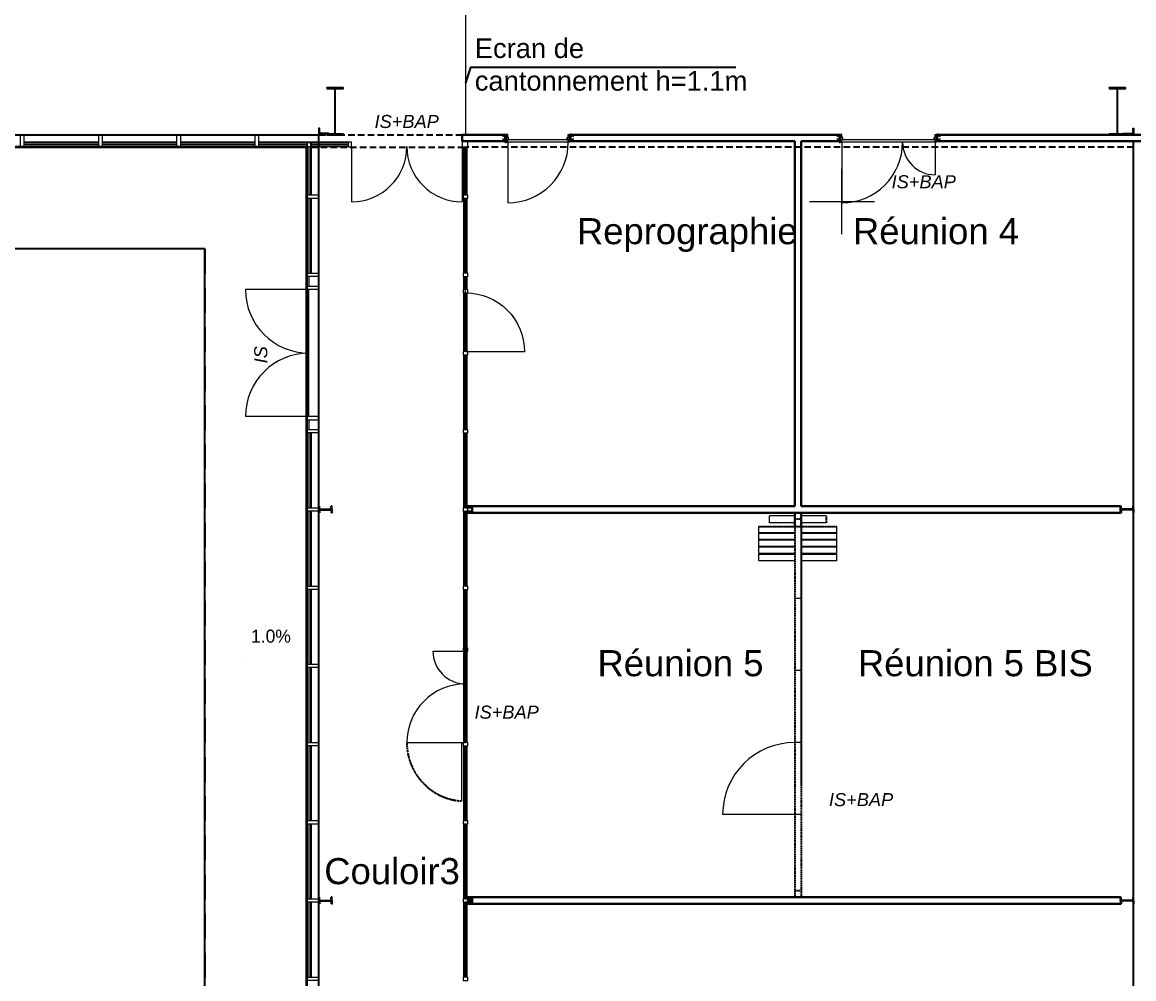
# Model space of a CAD drawing. Header units: metres. Extents: x 134472 to 303672, y 136880 to 366415.
# Drawn here: x 219297 to 236348, y 285149 to 299826 of the extents above; entities that cross this region are included whole.
import ezdxf

# ---------------------------------------------------------------- set-up
doc = ezdxf.new("R2010")
doc.units = ezdxf.units.M
doc.header["$LTSCALE"] = 2
doc.header["$MEASUREMENT"] = 0
doc.header["$PDMODE"] = 2
doc.header["$PDSIZE"] = 500
for name, pattern in [('CACHE', [0.375, 0.25, -0.125]), ('DCAD_Dashed', [33, 21, -12]), ('Planta_2$0$CACHE', [0.375, 0.25, -0.125]), ('STYLE_12', [0.46875, 0.3125, -0.15625])]:
    doc.linetypes.add(name, pattern=pattern)
for name, color, linetype in [('0.01', 8, 'Continuous'), ('0.03M', 254, 'Continuous'), ('0.1TEN', 133, 'Planta_2$0$CACHE'), ('1', 5, 'Continuous'), ('MOJI', 7, 'Continuous')]:
    doc.layers.add(name, color=color, linetype=linetype)
for name, color, linetype, lineweight in [('0.03', 151, 'Continuous', 5), ('0.03TEN', 8, 'STYLE_12', 5), ('0.10', 92, 'Continuous', 9), ('0.15', 5, 'Continuous', 15), ('0.30', 1, 'Continuous', 30), ('cm', 133, 'Continuous', 0)]:
    doc.layers.add(name, color=color, linetype=linetype, lineweight=lineweight)
doc.styles.add('arial', font='arial.ttf')

msp = doc.modelspace()

# ---------------------------------------------------------------- linework, layer by layer
at = {"layer": '0.01', "linetype": 'Continuous'}
for p, q in [((157846.586, 298099.317), (223846.586, 298099.317)), ((223846.586, 280714.317), (223846.586, 298099.317)), ((178270.586, 297919.324), (223666.586, 297919.322)), ((178270.586, 297909.324), (223656.586, 297909.322)), ((223656.586, 280714.317), (223656.586, 297909.322)), ((223666.586, 280714.317), (223666.586, 297919.322)), ((226046.586, 297999.317), (226074.586, 297999.317)), ((236346.586, 280799.317), (236346.586, 297999.317))]:
    msp.add_line(p, q, dxfattribs=at)
at = {"layer": '0.01', "linetype": 'CACHE', "ltscale": 200}
for p, q in [((223846.586, 298099.317), (226046.586, 298099.317)), ((223726.586, 297909.322), (226074.586, 297909.322)), ((236346.586, 297909.317), (226118.586, 297909.317))]:
    msp.add_line(p, q, dxfattribs=at)
at = {"layer": '0.01', "flags": 128}
for points in [[(220470.586, 297979.324), (219322.586, 297979.324)], [(220470.586, 297919.324), (219322.586, 297919.324)], [(221670.586, 297979.324), (220522.586, 297979.324)], [(221670.586, 297919.324), (220522.586, 297919.324)], [(222870.586, 297979.324), (221722.586, 297979.324)], [(222870.586, 297919.324), (221722.586, 297919.324)], [(223726.586, 297979.324), (222922.586, 297979.324)], [(223666.586, 297919.324), (222922.586, 297919.324)], [(223666.586, 297175.317), (223666.586, 297919.324)], [(223726.586, 297175.317), (223726.586, 297979.324)], [(224296.586, 297979.324), (223726.586, 297979.324)], [(224296.586, 297919.324), (223726.586, 297919.324)], [(226074.586, 297174.317), (226074.586, 297915.324)], [(226118.586, 297174.317), (226118.586, 297915.324)], [(223666.586, 295975.317), (223666.586, 297123.317)], [(223726.586, 295975.317), (223726.586, 297123.317)], [(226074.586, 295974.317), (226074.586, 297124.317)], [(226118.586, 295974.317), (226118.586, 297124.317)], [(226074.586, 295724.317), (226074.586, 295924.317)], [(226118.586, 295724.317), (226118.586, 295924.317)], [(226074.586, 294774.317), (226074.586, 295674.317)], [(226118.586, 294774.317), (226118.586, 295674.317)], [(226074.586, 293574.317), (226074.586, 294724.317)], [(226118.586, 293574.317), (226118.586, 294724.317)], [(223666.586, 292375.317), (223666.586, 293523.317)], [(223726.586, 292375.317), (223726.586, 293523.317)], [(226074.586, 292374.317), (226074.586, 293524.317)], [(226118.586, 292379.317), (226118.586, 293524.317)], [(223666.586, 291175.317), (223666.586, 292323.317)], [(223726.586, 291175.317), (223726.586, 292323.317)], [(226074.586, 291174.317), (226074.586, 292324.317)], [(226118.586, 291174.317), (226118.586, 292319.317)], [(223666.586, 289975.317), (223666.586, 291123.317)], [(223726.586, 289975.317), (223726.586, 291123.317)], [(226074.586, 289974.317), (226074.586, 291124.317)], [(226118.586, 289974.317), (226118.586, 291124.317)], [(226074.586, 288774.317), (226074.586, 290174.317)], [(226118.586, 288774.317), (226118.586, 290174.317)], [(223666.586, 288775.317), (223666.586, 289923.317)], [(223726.586, 288775.317), (223726.586, 289923.317)], [(226074.586, 288774.317), (226074.586, 289924.317)], [(226118.586, 288774.317), (226118.586, 289924.317)], [(223666.586, 287575.317), (223666.586, 288723.317)], [(223726.586, 287575.317), (223726.586, 288723.317)], [(226074.586, 287574.317), (226074.586, 288724.317)], [(226074.586, 287574.317), (226074.586, 288724.317)], [(226118.586, 287574.317), (226118.586, 288724.317)], [(226118.586, 287574.317), (226118.586, 288724.317)], [(223666.586, 286375.317), (223666.586, 287523.317)], [(223726.586, 286375.317), (223726.586, 287523.317)], [(226074.586, 286374.317), (226074.586, 287524.317)], [(226118.586, 286399.317), (226118.586, 287524.317)], [(223666.586, 285175.317), (223666.586, 286323.317)], [(223726.586, 285175.317), (223726.586, 286323.317)], [(226074.586, 285174.317), (226074.586, 286324.317)], [(226118.586, 285174.317), (226118.586, 286299.317)]]:
    msp.add_lwpolyline(points, dxfattribs=at)
at = {"layer": '0.03'}
for p, q in [((224296.586, 297949.324), (223726.586, 297949.324)), ((224346.586, 297919.324), (224346.586, 297069.324)), ((231871.586, 297984.317), (231871.586, 297054.317)), ((233301.586, 297984.317), (233301.586, 297484.317))]:
    msp.add_line(p, q, dxfattribs=at)
at = {"layer": '0.03', "flags": 128}
for points in [[(226718.586, 298099.317), (226718.586, 298009.317)], [(227698.586, 298099.317), (227698.586, 298009.317)], [(231846.586, 298099.317), (231846.586, 298009.317)], [(233326.586, 298099.317), (233326.586, 298009.317)], [(220470.586, 297949.324), (219322.586, 297949.324)], [(221670.586, 297949.324), (220522.586, 297949.324)], [(222870.586, 297949.324), (221722.586, 297949.324)], [(223666.586, 297949.324), (222922.586, 297949.324)], [(223696.586, 297175.317), (223696.586, 297919.323)], [(226046.586, 297919.324), (226046.586, 297069.324)], [(226096.586, 297174.317), (226096.586, 297915.324)], [(223696.586, 295975.317), (223696.586, 297123.317)], [(226096.586, 295974.317), (226096.586, 297124.317)], [(223666.585, 295775.317), (223666.586, 295923.317)], [(223696.586, 295775.317), (223696.586, 295923.317)], [(223696.586, 295775.317), (223696.586, 295923.317)], [(226096.586, 294774.317), (226096.586, 295924.317)], [(223694.285, 295723.317), (222720.282, 295723.317)], [(223694.282, 294749.317), (223694.284, 295723.317)], [(223694.285, 293775.317), (223694.285, 294748.942)], [(226096.586, 294774.317), (227001.572, 294774.317)], [(226096.586, 293574.317), (226096.586, 294724.317)], [(223694.285, 293775.317), (222720.282, 293775.317)], [(223666.586, 293575.317), (223666.586, 293723.317)], [(223696.586, 293575.317), (223696.586, 293723.317)], [(223696.586, 293575.317), (223696.586, 293723.317)], [(223696.586, 293575.317), (223696.586, 293723.317)], [(223696.586, 292375.317), (223696.586, 293523.317)], [(226096.586, 292374.317), (226096.586, 293524.317)], [(223696.586, 291175.317), (223696.586, 292323.317)], [(226096.586, 291174.317), (226096.586, 292324.317)], [(223696.586, 289975.317), (223696.586, 291123.317)], [(226096.586, 289974.317), (226096.586, 291124.317)], [(225596.586, 290174.317), (226096.586, 290174.317)], [(226096.586, 288774.317), (226096.586, 290174.317)], [(223696.586, 288775.317), (223696.586, 289923.317)], [(226096.586, 288774.317), (226096.586, 289924.317)], [(223696.586, 287575.317), (223696.586, 288723.317)], [(225196.586, 288774.317), (226096.586, 288774.317)], [(226036.586, 288774.317), (226036.586, 287876.319)], [(226096.586, 287574.317), (226096.586, 288724.317)], [(226096.586, 287574.317), (226096.586, 288724.317)], [(231146.586, 287668.797), (230041.456, 287668.797)], [(223696.586, 286375.317), (223696.586, 287523.317)], [(226096.586, 286374.317), (226096.586, 287524.317)], [(223696.586, 285175.317), (223696.586, 286323.317)], [(226096.586, 285174.317), (226096.586, 286324.317)]]:
    msp.add_lwpolyline(points, dxfattribs=at)
for points in [[(224346.586, 297069.324, 0.414213562), (225196.586, 297919.324)], [(225196.586, 297919.324, 0.414213562), (226046.586, 297069.324)], [(226743.586, 297054.317, 0.414213562), (227673.586, 297984.317)], [(231871.586, 297054.317, 0.414213562), (232801.586, 297984.317)], [(222720.282, 295723.317, 0.414213562), (223694.282, 294749.317)], [(226096.586, 295674.317, -0.414213562), (227001.586, 294769.317)], [(223694.282, 294749.317, 0.414213562), (222720.282, 293775.317)], [(225596.586, 290174.317, 0.414213562), (226096.586, 289674.317)], [(226096.586, 289674.317, 0.414213562), (225196.586, 288774.317)], [(231146.586, 288773.927, 0.414213562), (230041.456, 287668.797)]]:
    msp.add_lwpolyline(points, format="xyb", dxfattribs=at)
at = {"layer": '0.03'}
msp.add_lwpolyline([(226743.586, 297984.317), (226743.586, 297054.317, 2.414213562), (226743.586, 297054.317, 0)], format="xyb", dxfattribs=at)
msp.add_arc((233301.586, 297984.317), 500, 180, 270, dxfattribs=at)
msp.add_point((231871.586, 297074.317), dxfattribs=at)
at = {"layer": '0.03M', "flags": 128}
for points in [[(222096.586, 296349.317), (157696.586, 296349.317)], [(222096.586, 282449.317), (222096.586, 296349.317)]]:
    msp.add_lwpolyline(points, dxfattribs=at)
at = {"layer": '0.03TEN', "flags": 128}
msp.add_lwpolyline([(226096.586, 300299.317), (226096.586, 298119.317)], dxfattribs=at)
at = {"layer": '0.10'}
for p, q in [((231799.079, 298039.317), (231799.079, 298026.617)), ((231801.379, 298024.317), (231826.779, 298024.317)), ((231871.586, 297984.317), (231871.586, 298024.317)), ((231871.586, 298024.317), (233301.586, 298024.317)), ((233301.586, 297984.317), (231871.586, 297984.317)), ((233301.586, 298024.317), (233301.586, 297984.317))]:
    msp.add_line(p, q, dxfattribs=at)
for points in [[(219270.586, 298099.317), (219322.586, 298099.317), (219322.586, 297919.324), (219270.586, 297919.324)], [(220470.586, 298099.317), (220522.586, 298099.317), (220522.586, 297919.324), (220470.586, 297919.324)], [(221670.586, 298099.317), (221722.586, 298099.317), (221722.586, 297919.324), (221670.586, 297919.324)], [(222870.586, 298099.317), (222922.586, 298099.317), (222922.586, 297919.324), (222870.586, 297919.324)], [(223666.586, 297919.322), (223726.586, 297919.324), (223726.586, 297979.324), (223666.586, 297979.324)], [(224296.586, 297915.324), (224346.586, 297915.324), (224346.586, 297983.324), (224296.586, 297983.324)], [(226046.586, 297915.324), (226130.586, 297915.324), (226130.586, 297999.317), (226046.586, 297999.317)], [(227673.586, 297984.317), (226743.586, 297984.317), (226743.586, 298024.317), (227673.586, 298024.317)], [(223845.885, 297175.317), (223845.885, 297123.317), (223666.586, 297123.317), (223666.586, 297175.317)], [(226062.586, 297174.317), (226062.586, 297124.317), (226130.586, 297124.317), (226130.586, 297174.317)], [(223845.885, 295975.317), (223845.885, 295923.317), (223666.586, 295923.317), (223666.586, 295975.317)], [(226062.586, 295974.317), (226062.586, 295924.317), (226130.586, 295924.317), (226130.586, 295974.317)], [(223845.885, 295775.317), (223845.885, 295723.317), (223666.586, 295723.317), (223666.586, 295775.317)], [(226062.586, 294774.317), (226062.586, 294724.317), (226130.586, 294724.317), (226130.586, 294774.317)], [(223845.885, 293723.317), (223845.885, 293775.317), (223666.586, 293775.317), (223666.586, 293723.317)], [(223845.885, 293575.317), (223845.885, 293523.317), (223666.586, 293523.317), (223666.586, 293575.317)], [(226062.586, 293574.317), (226062.586, 293524.317), (226130.586, 293524.317), (226130.586, 293574.317)], [(223845.885, 292375.317), (223845.885, 292323.317), (223666.586, 292323.317), (223666.586, 292375.317)], [(226062.586, 292374.317), (226062.586, 292324.317), (226130.586, 292324.317), (226130.586, 292374.317)], [(223845.885, 291175.317), (223845.885, 291123.317), (223666.586, 291123.317), (223666.586, 291175.317)], [(226062.586, 291174.317), (226062.586, 291124.317), (226130.586, 291124.317), (226130.586, 291174.317)], [(226062.586, 290224.317), (226062.586, 290174.317), (226130.586, 290174.317), (226130.586, 290224.317)], [(223845.885, 289975.317), (223845.885, 289923.317), (223666.586, 289923.317), (223666.586, 289975.317)], [(223845.885, 288775.317), (223845.885, 288723.317), (223666.586, 288723.317), (223666.586, 288775.317)], [(226062.586, 288774.317), (226062.586, 288724.317), (226130.586, 288724.317), (226130.586, 288774.317)], [(226062.586, 288774.317), (226062.586, 288724.317), (226130.586, 288724.317), (226130.586, 288774.317)], [(223845.885, 287575.317), (223845.885, 287523.317), (223666.586, 287523.317), (223666.586, 287575.317)], [(226062.586, 287574.317), (226062.586, 287524.317), (226130.586, 287524.317), (226130.586, 287574.317)], [(226062.586, 287574.317), (226062.586, 287524.317), (226130.586, 287524.317), (226130.586, 287574.317)], [(223845.885, 286375.317), (223845.885, 286323.317), (223666.586, 286323.317), (223666.586, 286375.317)], [(226062.586, 286374.317), (226062.586, 286324.317), (226130.586, 286324.317), (226130.586, 286374.317)], [(223845.885, 285175.317), (223845.885, 285123.317), (223666.586, 285123.317), (223666.586, 285175.317)], [(226062.586, 285174.317), (226062.586, 285124.317), (226130.586, 285124.317), (226130.586, 285174.317)]]:
    msp.add_lwpolyline(points, close=True, dxfattribs=at)
for points in [[(226671.079, 298039.317), (226671.079, 298026.617, 0.414213562), (226673.379, 298024.317), (226698.779, 298024.317, 0.414213562), (226701.079, 298026.617), (226701.079, 298082.017, 0.41421413), (226698.779, 298084.317), (226673.379, 298084.317, 0.414212994), (226671.079, 298082.017), (226671.079, 298069.317)], [(227746.093, 298039.317), (227746.093, 298026.617, -0.414213562), (227743.793, 298024.317), (227718.393, 298024.317, -0.414213562), (227716.093, 298026.617), (227716.093, 298082.017, -0.41421413), (227718.393, 298084.317), (227743.793, 298084.317, -0.414212994), (227746.093, 298082.017), (227746.093, 298069.317)], [(227746.093, 298039.317), (227746.093, 298026.617, -0.414213562), (227743.793, 298024.317), (227718.393, 298024.317, -0.414213562), (227716.093, 298026.617), (227716.093, 298082.017, -0.41421413), (227718.393, 298084.317), (227743.793, 298084.317, -0.414212994), (227746.093, 298082.017), (227746.093, 298069.317)]]:
    msp.add_lwpolyline(points, format="xyb", dxfattribs=at)
at = {"layer": '0.10', "flags": 128}
for points in [[(231799.079, 298082.017), (231799.079, 298069.317)], [(231826.779, 298084.317), (231801.379, 298084.317)], [(231829.079, 298026.617), (231829.079, 298082.017)]]:
    msp.add_lwpolyline(points, dxfattribs=at)
msp.add_lwpolyline([(233374.093, 298039.317), (233374.093, 298026.617, -0.414213562), (233371.793, 298024.317), (233346.393, 298024.317, -0.414213562), (233344.093, 298026.617), (233344.093, 298082.017, -0.41421413), (233346.393, 298084.317), (233371.793, 298084.317, -0.414212994), (233374.093, 298082.017), (233374.093, 298069.317)], format="xyb", dxfattribs=at)
msp.add_lwpolyline([(233374.093, 298039.317), (233374.093, 298026.617, -0.414213562), (233371.793, 298024.317), (233346.393, 298024.317, -0.414213562), (233344.093, 298026.617), (233344.093, 298082.017, -0.41421413), (233346.393, 298084.317), (233371.793, 298084.317, -0.414212994), (233374.093, 298082.017), (233374.093, 298069.317)], format="xyb", dxfattribs=at)
at = {"layer": '0.10'}
for centre, start, end in [((231801.379, 298082.017), 90.0001111, 180), ((231826.779, 298082.017), 0, 90.0001111), ((231801.379, 298026.617), 180, 270), ((231826.779, 298026.617), 270, 360)]:
    msp.add_arc(centre, 2.3, start, end, dxfattribs=at)
msp.add_3dface([(226062.586, 295724.317), (226062.586, 295674.317), (226130.586, 295674.317), (226130.586, 295724.317)], dxfattribs=at)
at = {"layer": '0.15'}
for p, q in [((231871.586, 298104.317), (231846.586, 298104.317)), ((231846.586, 298104.317), (231846.586, 298089.317)), ((231871.586, 298059.317), (231871.586, 298104.317)), ((233301.586, 298059.317), (233301.586, 298104.317)), ((233301.586, 298104.317), (233326.586, 298104.317)), ((233326.586, 298104.317), (233326.586, 298089.317)), ((231846.586, 297999.317), (231846.586, 297984.317)), ((231846.586, 297984.317), (231871.586, 297984.317)), ((231886.586, 298059.317), (231871.586, 298059.317)), ((231871.586, 297984.317), (231871.586, 298029.317)), ((231871.586, 298029.317), (231886.586, 298029.317)), ((231886.586, 298029.317), (231886.586, 298059.317)), ((233286.586, 298029.317), (233286.586, 298059.317)), ((233286.586, 298059.317), (233301.586, 298059.317)), ((233301.586, 298029.317), (233286.586, 298029.317)), ((233301.586, 297984.317), (233301.586, 298029.317)), ((233326.586, 297984.317), (233301.586, 297984.317)), ((233326.586, 298004.317), (233326.586, 297984.317))]:
    msp.add_line(p, q, dxfattribs=at)
for points in [[(226718.586, 297999.317), (226718.586, 297984.317), (226743.586, 297984.317), (226743.586, 298029.317), (226758.586, 298029.317), (226758.586, 298059.317), (226743.586, 298059.317), (226743.586, 298104.317), (226718.586, 298104.317), (226718.586, 298089.317)], [(227698.586, 298004.317), (227698.586, 297984.317), (227673.586, 297984.317), (227673.586, 298029.317), (227658.586, 298029.317), (227658.586, 298059.317), (227673.586, 298059.317), (227673.586, 298104.317), (227698.586, 298104.317), (227698.586, 298089.317)]]:
    msp.add_lwpolyline(points, dxfattribs=at)
at = {"layer": '0.1TEN'}
for p, q in [((231146.586, 292299.317), (231146.586, 286399.317)), ((231246.586, 292299.317), (231146.586, 292299.317)), ((231146.586, 292089.317), (231146.586, 292299.317)), ((231246.586, 292299.317), (231146.586, 292299.317)), ((231246.586, 292089.317), (231246.586, 292299.317)), ((231246.586, 292199.317), (231146.586, 292199.317)), ((231246.586, 292199.317), (231146.586, 292199.317)), ((231246.586, 292199.317), (231146.586, 292199.317)), ((231631.586, 292254.317), (231631.586, 292144.317)), ((230598.006, 292089.317), (231790.086, 292089.317)), ((230598.006, 291989.317), (231146.586, 291989.317)), ((231246.586, 291989.317), (231790.086, 291989.317)), ((230598.006, 291889.317), (231146.586, 291889.317)), ((231246.586, 291889.317), (231790.086, 291889.317)), ((231246.586, 286499.317), (231146.586, 286499.317))]:
    msp.add_line(p, q, dxfattribs=at)
at = {"layer": '0.1TEN', "flags": 128}
for points in [[(231146.586, 292299.317), (231246.586, 292299.317)], [(231246.586, 292299.317), (231246.586, 288119.317)], [(231246.586, 292199.317), (231246.586, 286399.317)]]:
    msp.add_lwpolyline(points, dxfattribs=at)
at = {"layer": '0.1TEN', "ltscale": 10, "const_width": 0.05}
msp.add_lwpolyline([(223586.279, 289893.484), (222327.516, 289893.484), (222749.437, 290151.675)], dxfattribs=at)
at = {"layer": '0.1TEN', "flags": 128}
msp.add_lwpolyline([(225196.586, 288774.317, 0.394805142), (226036.586, 287876.319)], format="xyb", dxfattribs=at)
at = {"layer": '0.30', "linetype": 'Continuous'}
for p, q in [((226046.586, 297999.317), (226046.586, 298099.317)), ((226046.586, 298099.317), (226066.586, 298099.317)), ((226118.586, 292399.317), (226118.586, 292379.317)), ((226118.586, 292299.317), (226118.586, 292319.317)), ((236146.586, 292399.317), (236146.586, 292299.317)), ((226118.586, 286399.317), (226118.586, 286379.317)), ((226118.586, 286299.317), (226118.586, 286319.317))]:
    msp.add_line(p, q, dxfattribs=at)
at = {"layer": '0.30', "flags": 128}
for points in [[(226718.586, 298099.317), (226066.586, 298099.317)], [(226718.586, 297984.317), (226718.586, 298104.317)], [(227698.586, 298104.317), (227718.586, 298104.317)], [(227698.586, 298004.317), (227698.586, 298104.317)], [(231846.586, 298099.317), (227698.586, 298099.317)], [(231846.586, 297984.317), (231846.586, 298104.317)], [(233326.586, 298104.317), (233346.586, 298104.317)], [(233326.586, 298004.317), (233326.586, 298104.317)], [(236466.586, 298099.317), (233326.586, 298099.317)], [(226718.586, 297999.317), (226046.586, 297999.317)], [(226718.586, 297984.317), (226698.586, 297984.317)], [(231146.586, 297999.317), (227698.586, 297999.317)], [(231146.586, 297999.317), (231146.586, 292399.317)], [(231246.586, 297999.317), (231246.586, 292399.317)], [(231846.586, 297999.317), (231246.586, 297999.317)], [(231846.586, 297984.317), (231826.586, 297984.317)], [(236466.586, 297999.317), (233326.586, 297999.317)], [(231146.586, 292399.317), (226118.586, 292399.317)], [(236146.586, 292299.317), (226118.586, 292299.317)], [(236146.586, 292399.317), (231246.586, 292399.317)], [(236146.586, 286399.317), (226118.586, 286399.317)], [(236146.586, 286299.317), (226118.586, 286299.317)], [(226196.586, 286349.317), (226130.586, 286349.317)]]:
    msp.add_lwpolyline(points, dxfattribs=at)
at = {"layer": '0.30'}
for points in [[(226096.586, 292324.317), (226096.586, 292319.317), (226196.586, 292319.317), (226196.586, 292379.317), (226096.586, 292379.317), (226096.586, 292374.317)], [(226096.586, 286324.317), (226096.586, 286319.317), (226196.586, 286319.317), (226196.586, 286379.317), (226096.586, 286379.317), (226096.586, 286374.317)]]:
    msp.add_lwpolyline(points, dxfattribs=at)
at = {"layer": '1', "color": 5, "linetype": 'Continuous', "ltscale": 2}
for p, q in [((223846.586, 298199.317), (223846.586, 298109.317)), ((223850.586, 298199.317), (223846.586, 298199.317)), ((223846.586, 298109.317), (223996.586, 298109.317)), ((223856.586, 298131.317), (223856.586, 298193.317)), ((223990.586, 298119.317), (223868.586, 298119.317)), ((223996.586, 298113.317), (223996.586, 298109.317)), ((236196.586, 298113.317), (236196.586, 298109.317)), ((236346.586, 298109.317), (236196.586, 298109.317)), ((236202.586, 298119.317), (236324.586, 298119.317)), ((236336.586, 298131.317), (236336.586, 298193.317)), ((236342.586, 298199.317), (236346.586, 298199.317)), ((236346.586, 298199.317), (236346.586, 298109.317)), ((223855.086, 292364.117), (223855.086, 292399.317)), ((223855.086, 292334.517), (223855.086, 292299.317)), ((223867.086, 292352.117), (224026.086, 292352.117)), ((223867.086, 292346.517), (224026.086, 292346.517)), ((224038.086, 292364.117), (224038.086, 292399.317)), ((224038.086, 292334.517), (224038.086, 292299.317)), ((236155.086, 292364.117), (236155.086, 292399.317)), ((236155.086, 292334.517), (236155.086, 292299.317)), ((236326.086, 292352.117), (236167.086, 292352.117)), ((236326.086, 292346.517), (236167.086, 292346.517)), ((236338.086, 292364.117), (236338.086, 292399.317)), ((236338.086, 292334.517), (236338.086, 292299.317)), ((223855.086, 286364.117), (223855.086, 286399.317)), ((223855.086, 286334.517), (223855.086, 286299.317)), ((223867.086, 286352.117), (224026.086, 286352.117)), ((223867.086, 286346.517), (224026.086, 286346.517)), ((224038.086, 286364.117), (224038.086, 286399.317)), ((224038.086, 286334.517), (224038.086, 286299.317)), ((236155.086, 286364.117), (236155.086, 286399.317)), ((236155.086, 286334.517), (236155.086, 286299.317)), ((236326.086, 286352.117), (236167.086, 286352.117)), ((236326.086, 286346.517), (236167.086, 286346.517)), ((236338.086, 286364.117), (236338.086, 286399.317)), ((236338.086, 286334.517), (236338.086, 286299.317))]:
    msp.add_line(p, q, dxfattribs=at)
at = {"layer": '1', "color": 5, "linetype": 'DCAD_Dashed', "ltscale": 9.090909}
msp.add_line((222096.586, 296349.317), (222096.586, 282449.317), dxfattribs=at)
at = {"layer": '1', "color": 5, "linetype": 'Continuous', "ltscale": 2410.095415}
for points in [[(223971.586, 298809.317), (224221.586, 298809.317), (224221.586, 298819.317), (223971.586, 298819.317), (223971.586, 298809.317)], [(224093.586, 298109.317), (224099.586, 298109.317), (224099.586, 298809.317), (224093.586, 298809.317), (224093.586, 298109.317)], [(235971.586, 298809.317), (236221.586, 298809.317), (236221.586, 298819.317), (235971.586, 298819.317), (235971.586, 298809.317)], [(236093.586, 298109.317), (236099.586, 298109.317), (236099.586, 298809.317), (236093.586, 298809.317), (236093.586, 298109.317)], [(223971.586, 298099.317), (224221.586, 298099.317), (224221.586, 298109.317), (223971.586, 298109.317), (223971.586, 298099.317)], [(235971.586, 298099.317), (236221.586, 298099.317), (236221.586, 298109.317), (235971.586, 298109.317), (235971.586, 298099.317)]]:
    msp.add_lwpolyline(points, close=True, dxfattribs=at)
at = {"layer": '1', "color": 5, "linetype": 'Continuous', "ltscale": 2}
for points in [[(223846.586, 292349.317), (223846.586, 292399.317), (223855.086, 292399.317)], [(223846.586, 292349.317), (223846.586, 292299.317), (223855.086, 292299.317)], [(224046.586, 292349.317), (224046.586, 292399.317), (224038.086, 292399.317)], [(224046.586, 292349.317), (224046.586, 292299.317), (224038.086, 292299.317)], [(236146.586, 292349.317), (236146.586, 292399.317), (236155.086, 292399.317)], [(236146.586, 292349.317), (236146.586, 292299.317), (236155.086, 292299.317)], [(236346.586, 292349.317), (236346.586, 292399.317), (236338.086, 292399.317)], [(236346.586, 292349.317), (236346.586, 292299.317), (236338.086, 292299.317)], [(223846.586, 286349.317), (223846.586, 286399.317), (223855.086, 286399.317)], [(223846.586, 286349.317), (223846.586, 286299.317), (223855.086, 286299.317)], [(224046.586, 286349.317), (224046.586, 286399.317), (224038.086, 286399.317)], [(224046.586, 286349.317), (224046.586, 286299.317), (224038.086, 286299.317)], [(236146.586, 286349.317), (236146.586, 286399.317), (236155.086, 286399.317)], [(236146.586, 286349.317), (236146.586, 286299.317), (236155.086, 286299.317)], [(236346.586, 286349.317), (236346.586, 286399.317), (236338.086, 286399.317)], [(236346.586, 286349.317), (236346.586, 286299.317), (236338.086, 286299.317)]]:
    msp.add_lwpolyline(points, dxfattribs=at)
for centre, radius, start, end in [((223850.586, 298193.317), 6, 0, 90), ((223868.586, 298131.317), 12, 180, 270), ((223990.586, 298113.317), 6, 0, 90), ((236202.586, 298113.317), 6, 90, 180), ((236324.586, 298131.317), 12, 270, 0), ((236342.586, 298193.317), 6, 90, 180), ((223867.086, 292364.117), 12, 180, 270), ((223867.086, 292334.517), 12, 90, 180), ((224026.086, 292364.117), 12, 270, 0), ((224026.086, 292334.517), 12, 0, 90), ((236167.086, 292364.117), 12, 180, 270), ((236167.086, 292334.517), 12, 90, 180), ((236326.086, 292364.117), 12, 270, 0), ((236326.086, 292334.517), 12, 0, 90), ((223867.086, 286364.117), 12, 180, 270), ((223867.086, 286334.517), 12, 90, 180), ((224026.086, 286364.117), 12, 270, 0), ((224026.086, 286334.517), 12, 0, 90), ((236167.086, 286364.117), 12, 180, 270), ((236167.086, 286334.517), 12, 90, 180), ((236326.086, 286364.117), 12, 270, 0), ((236326.086, 286334.517), 12, 0, 90)]:
    msp.add_arc(centre, radius, start, end, dxfattribs=at)
at = {"layer": 'cm'}
for p, q in [((230761.586, 292144.317), (230761.586, 292254.317)), ((231146.586, 292254.317), (230761.586, 292254.317)), ((231146.586, 292144.317), (230761.586, 292144.317)), ((231631.586, 292254.317), (231246.586, 292254.317)), ((231631.586, 292144.317), (231246.586, 292144.317)), ((231246.586, 292089.317), (231146.586, 292089.317)), ((231246.586, 290984.187), (231146.586, 290984.187)), ((231246.586, 289879.057), (231146.586, 289879.057)), ((231246.586, 288773.927), (231146.586, 288773.927)), ((231246.586, 287668.797), (231146.586, 287668.797))]:
    msp.add_line(p, q, dxfattribs=at)
at = {"layer": 'cm', "flags": 128}
for points in [[(231146.586, 291989.317), (230598.006, 291989.317), (230598.006, 292089.317), (231146.586, 292089.317)], [(230598.006, 291889.317), (230598.006, 291984.317), (231146.586, 291984.317)], [(231246.586, 292089.317), (231790.086, 292089.317), (231790.086, 291989.317), (231246.586, 291989.317)], [(231246.586, 291984.317), (231790.086, 291984.317), (231790.086, 291884.317), (231246.586, 291884.317)], [(231146.586, 291884.317), (230598.006, 291884.317)], [(231146.586, 291784.317), (230598.006, 291784.317), (230598.006, 291884.317), (231146.586, 291884.317)], [(231146.586, 291674.317), (230598.006, 291674.317), (230598.006, 291774.317), (231146.586, 291774.317)], [(231246.586, 291884.317), (231790.086, 291884.317), (231790.086, 291784.317), (231246.586, 291784.317)], [(231246.586, 291774.317), (231790.086, 291774.317), (231790.086, 291674.317), (231246.586, 291674.317)], [(231146.586, 291564.317), (230598.006, 291564.317), (230598.006, 291664.317), (231146.586, 291664.317)], [(231246.586, 291664.317), (231790.086, 291664.317), (231790.086, 291564.317), (231246.586, 291564.317)]]:
    msp.add_lwpolyline(points, dxfattribs=at)
at = {"layer": 'MOJI'}
msp.add_lwpolyline([(230242.288, 299133.279), (226173.695, 299133.279), (226096.586, 298895.45)], dxfattribs=at)

# ---------------------------------------------------------------- texts
at = {"layer": 'MOJI', "style": 'arial'}
msp.add_text('Couloir3', height=400, dxfattribs=at).set_placement((223929.704, 286600.565))
at = {"layer": 'MOJI', "attachment_point": 1, "style": 'arial'}
for s, insert, char_height, width in [('Ecran de cantonnement h=1.1m', (226238.886, 299576.468), 300, 4237.1502), ('{\\fArial|b0|i1|c0|p34;IS+BAP}', (224701.529, 298402.761), 200, 1881.4929), ('\\fArial|b0|i1|c0|p39;IS+BAP', (232633.353, 297478.279), 200, 1881.4929), ('Reprographie', (227805.774, 296820.201), 400, 9351.2054), ('{\\fMS UI Gothic|b0|i0|c128|p17;1.0%}', (222807.561, 290506.818), 200, 8399.9886), ('Réunion 5 BIS', (232116.151, 290191.317), 400, 9351.2054), ('\\fArial|b0|i1|c0|p39;IS+BAP', (226235.244, 289340.136), 200, 1881.4929), ('\\fArial|b0|i1|c0|p39;IS+BAP', (231671.862, 287997.904), 200, 1881.4929)]:
    msp.add_mtext(s, dxfattribs=dict(at, insert=insert, char_height=char_height, width=width))
at = {"layer": 'MOJI', "char_height": 400, "width": 9351.2054, "attachment_point": 1, "line_spacing_factor": 0.6, "style": 'arial'}
for s, insert in [('Réunion 4', (232040.28, 296820.201)), ('Réunion 5', (228120.988, 290191.317))]:
    msp.add_mtext(s, dxfattribs=dict(at, insert=insert))
at = {"layer": 'MOJI', "insert": (222854.987, 294592.008), "char_height": 200, "width": 1881.4929, "attachment_point": 1, "rotation": 90, "style": 'arial'}
msp.add_mtext('{\\fArial|b0|i1|c0|p34;IS}', dxfattribs=at)

doc.saveas('drawing.dxf')
